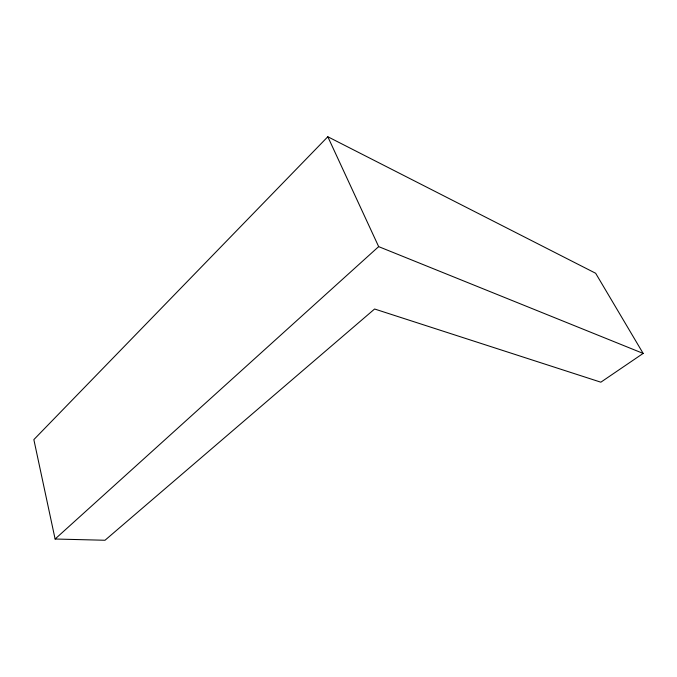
<?xml version="1.0" encoding="UTF-8"?>
<svg xmlns="http://www.w3.org/2000/svg" width="677" height="677" viewBox="0 0 677 677"><rect width="100%" height="100%" fill="white"/><g stroke="black" fill="none" stroke-linecap="round" stroke-linejoin="round"><path stroke-width="1.02" d="M327.812 136.746L33.85 439.61L55.108 539.019L105.003 540.254L374.601 309.008L600.846 382.192L643.15 353.419L595.65 273.263L327.812 136.746L378.663 246.623L643.15 353.419M55.108 539.019L378.663 246.623"/></g></svg>
